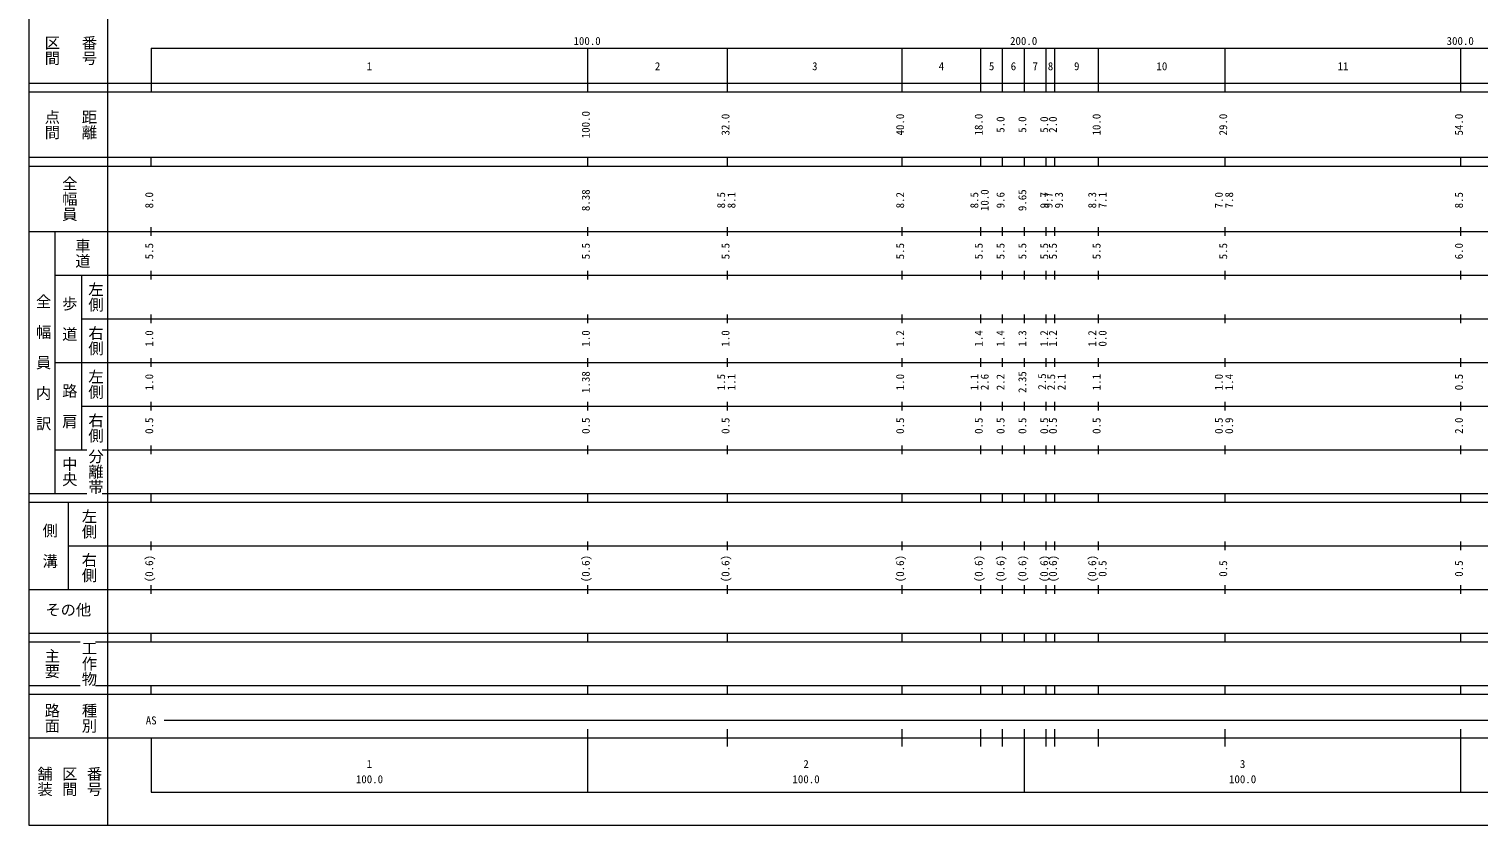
# Model space of a CAD drawing. Units: millimetres, scale not verified. Extents: x 69965 to 709965, y -3686 to 356314.
# Drawn here: x 69965 to 401881, y -3686 to 178722 of the extents above; entities that cross this region are included whole.
import ezdxf
from ezdxf.enums import TextEntityAlignment as Align

# ---------------------------------------------------------------- set-up
doc = ezdxf.new("R2010")
doc.units = ezdxf.units.MM
doc.header["$LTSCALE"] = 1000
doc.layers.add('S-BGD-HTXT', color=7, linetype='Continuous', lineweight=13)
doc.layers.add('S-TTL', color=2, linetype='Continuous', lineweight=13)
doc.styles.add('@ＭＳ ゴシック', font='')
doc.styles.add('ＭＳ ゴシック', font='')
doc.styles.get('@ＭＳ ゴシック').set_extended_font_data('@MS Gothic')
doc.styles.get('ＭＳ ゴシック').set_extended_font_data('MS Gothic')

msp = doc.modelspace()

# ---------------------------------------------------------------- linework, layer by layer
at = {"layer": 'S-BGD-HTXT'}
for p, q in [((87965, 346314), (87965, -3686)), ((97965, 174313), (608965, 174313)), ((97965, 174313), (97965, 164313)), ((197965, 164314), (197965, 174314)), ((229965, 164314), (229965, 174314)), ((269965, 164314), (269965, 174314)), ((287965, 164314), (287965, 174314)), ((292965, 164314), (292965, 174314)), ((297965, 164314), (297965, 174314)), ((302965, 164314), (302965, 174314)), ((304965, 164314), (304965, 174314)), ((314965, 164314), (314965, 174314)), ((343965, 164314), (343965, 174314)), ((397965, 164314), (397965, 174314)), ((69965, 166313), (608965, 166313)), ((69965, 164313), (608965, 164313)), ((69965, 149313), (608965, 149313)), ((69965, 147313), (608965, 147313)), ((97965, 147313), (97965, 149313)), ((197965, 147314), (197965, 149314)), ((229965, 147314), (229965, 149314)), ((269965, 147314), (269965, 149314)), ((287965, 147314), (287965, 149314)), ((292965, 147314), (292965, 149314)), ((297965, 147314), (297965, 149314)), ((302965, 147314), (302965, 149314)), ((304965, 147314), (304965, 149314)), ((314965, 147314), (314965, 149314)), ((343965, 147314), (343965, 149314)), ((397965, 147314), (397965, 149314)), ((97965, 131313), (97965, 133313)), ((197965, 131314), (197965, 133314)), ((229965, 131314), (229965, 133314)), ((269965, 131314), (269965, 133314)), ((287965, 131314), (287965, 133314)), ((292965, 131314), (292965, 133314)), ((297965, 131314), (297965, 133314)), ((302965, 131314), (302965, 133314)), ((304965, 131314), (304965, 133314)), ((314965, 131314), (314965, 133314)), ((343965, 131314), (343965, 133314)), ((397965, 131314), (397965, 133314)), ((69965, 132313), (608965, 132313)), ((75965, 72313), (75965, 132313)), ((97965, 121313), (97965, 123313)), ((197965, 121314), (197965, 123314)), ((229965, 121314), (229965, 123314)), ((269965, 121314), (269965, 123314)), ((287965, 121314), (287965, 123314)), ((292965, 121314), (292965, 123314)), ((297965, 121314), (297965, 123314)), ((302965, 121314), (302965, 123314)), ((304965, 121314), (304965, 123314)), ((314965, 121314), (314965, 123314)), ((343965, 121314), (343965, 123314)), ((397965, 121314), (397965, 123314)), ((75965, 122313), (608965, 122313)), ((81965, 122313), (81965, 82313)), ((97965, 111313), (97965, 113313)), ((197965, 111314), (197965, 113314)), ((229965, 111314), (229965, 113314)), ((269965, 111314), (269965, 113314)), ((287965, 111314), (287965, 113314)), ((292965, 111314), (292965, 113314)), ((297965, 111314), (297965, 113314)), ((302965, 111314), (302965, 113314)), ((304965, 111314), (304965, 113314)), ((314965, 111314), (314965, 113314)), ((343965, 111314), (343965, 113314)), ((397965, 111314), (397965, 113314)), ((81965, 112313), (608965, 112313)), ((97965, 101313), (97965, 103313)), ((197965, 101314), (197965, 103314)), ((229965, 101314), (229965, 103314)), ((269965, 101314), (269965, 103314)), ((287965, 101314), (287965, 103314)), ((292965, 101314), (292965, 103314)), ((297965, 101314), (297965, 103314)), ((302965, 101314), (302965, 103314)), ((304965, 101314), (304965, 103314)), ((314965, 101314), (314965, 103314)), ((343965, 101314), (343965, 103314)), ((397965, 101314), (397965, 103314)), ((75965, 102313), (608965, 102313)), ((97965, 91313), (97965, 93313)), ((197965, 91314), (197965, 93314)), ((229965, 91314), (229965, 93314)), ((269965, 91314), (269965, 93314)), ((287965, 91314), (287965, 93314)), ((292965, 91314), (292965, 93314)), ((297965, 91314), (297965, 93314)), ((302965, 91314), (302965, 93314)), ((304965, 91314), (304965, 93314)), ((314965, 91314), (314965, 93314)), ((343965, 91314), (343965, 93314)), ((397965, 91314), (397965, 93314)), ((81965, 92313), (608965, 92313)), ((97965, 81313), (97965, 83313)), ((197965, 81314), (197965, 83314)), ((229965, 81314), (229965, 83314)), ((269965, 81314), (269965, 83314)), ((287965, 81314), (287965, 83314)), ((292965, 81314), (292965, 83314)), ((297965, 81314), (297965, 83314)), ((302965, 81314), (302965, 83314)), ((304965, 81314), (304965, 83314)), ((314965, 81314), (314965, 83314)), ((343965, 81314), (343965, 83314)), ((397965, 81314), (397965, 83314)), ((75965, 82313), (83215, 82313)), ((86715, 82313), (608965, 82313)), ((69965, 72313), (83215, 72313)), ((69965, 70313), (608965, 70313)), ((78965, 70313), (78965, 50313)), ((86715, 72313), (608965, 72313)), ((97965, 70313), (97965, 72313)), ((197965, 70314), (197965, 72314)), ((229965, 70314), (229965, 72314)), ((269965, 70314), (269965, 72314)), ((287965, 70314), (287965, 72314)), ((292965, 70314), (292965, 72314)), ((297965, 70314), (297965, 72314)), ((302965, 70314), (302965, 72314)), ((304965, 70314), (304965, 72314)), ((314965, 70314), (314965, 72314)), ((343965, 70314), (343965, 72314)), ((397965, 70314), (397965, 72314)), ((78965, 60313), (608965, 60313)), ((97965, 59313), (97965, 61313)), ((197965, 59314), (197965, 61314)), ((229965, 59314), (229965, 61314)), ((269965, 59314), (269965, 61314)), ((287965, 59314), (287965, 61314)), ((292965, 59314), (292965, 61314)), ((297965, 59314), (297965, 61314)), ((302965, 59314), (302965, 61314)), ((304965, 59314), (304965, 61314)), ((314965, 59314), (314965, 61314)), ((343965, 59314), (343965, 61314)), ((397965, 59314), (397965, 61314)), ((69965, 50313), (608965, 50313)), ((97965, 49313), (97965, 51313)), ((197965, 49314), (197965, 51314)), ((229965, 49314), (229965, 51314)), ((269965, 49314), (269965, 51314)), ((287965, 49314), (287965, 51314)), ((292965, 49314), (292965, 51314)), ((297965, 49314), (297965, 51314)), ((302965, 49314), (302965, 51314)), ((304965, 49314), (304965, 51314)), ((314965, 49314), (314965, 51314)), ((343965, 49314), (343965, 51314)), ((397965, 49314), (397965, 51314)), ((69965, 40313), (608965, 40313)), ((97965, 38313), (97965, 40313)), ((197965, 38314), (197965, 40314)), ((229965, 38314), (229965, 40314)), ((269965, 38314), (269965, 40314)), ((287965, 38314), (287965, 40314)), ((292965, 38314), (292965, 40314)), ((297965, 38314), (297965, 40314)), ((302965, 38314), (302965, 40314)), ((304965, 38314), (304965, 40314)), ((314965, 38314), (314965, 40314)), ((343965, 38314), (343965, 40314)), ((397965, 38314), (397965, 40314)), ((69965, 38313), (81715, 38313)), ((85215, 38313), (608965, 38313)), ((69965, 28313), (81715, 28313)), ((85215, 28313), (608965, 28313)), ((97965, 26313), (97965, 28313)), ((197965, 26314), (197965, 28314)), ((229965, 26314), (229965, 28314)), ((269965, 26314), (269965, 28314)), ((287965, 26314), (287965, 28314)), ((292965, 26314), (292965, 28314)), ((297965, 26314), (297965, 28314)), ((302965, 26314), (302965, 28314)), ((304965, 26314), (304965, 28314)), ((314965, 26314), (314965, 28314)), ((343965, 26314), (343965, 28314)), ((397965, 26314), (397965, 28314)), ((69965, 26313), (608965, 26313)), ((100965, 20314), (594965, 20314)), ((197965, 3814), (197965, 18314)), ((229965, 14314), (229965, 18314)), ((269965, 14314), (269965, 18314)), ((287965, 14314), (287965, 18314)), ((292965, 14314), (292965, 18314)), ((297965, 3814), (297965, 18314)), ((302965, 14314), (302965, 18314)), ((304965, 14314), (304965, 18314)), ((314965, 14314), (314965, 18314)), ((343965, 14314), (343965, 18314)), ((397965, 3814), (397965, 18314)), ((69965, 16313), (608965, 16313)), ((97965, 16313), (97965, 3814)), ((97965, 3814), (608965, 3814))]:
    msp.add_line(p, q, dxfattribs=at)
at = {"layer": 'S-TTL'}
for p, q in [((69965, 356314), (69965, -3686)), ((69965, -3686), (709965, -3686))]:
    msp.add_line(p, q, dxfattribs=at)

# ---------------------------------------------------------------- texts
at = {"layer": 'S-BGD-HTXT'}
for s, height, rotation, style, p in [('区間', 2566, 270, '@ＭＳ ゴシック', (73215, 177313)), ('番号', 2566, 270, '@ＭＳ ゴシック', (81715, 177313)), ('点間', 2566, 270, '@ＭＳ ゴシック', (73215, 160313)), ('距離', 2566, 270, '@ＭＳ ゴシック', (81715, 160313)), ('100.0', 1833, 90, 'ＭＳ ゴシック', (198965, 153689)), ('32.0', 1833, 90, 'ＭＳ ゴシック', (230965, 154314)), ('40.0', 1833, 90, 'ＭＳ ゴシック', (270965, 154314)), ('18.0', 1833, 90, 'ＭＳ ゴシック', (288965, 154314)), ('5.0', 1833, 90, 'ＭＳ ゴシック', (293965, 154939)), ('5.0', 1833, 90, 'ＭＳ ゴシック', (298965, 154939)), ('5.0', 1833, 90, 'ＭＳ ゴシック', (303965, 154939)), ('2.0', 1833, 90, 'ＭＳ ゴシック', (305965, 154939)), ('10.0', 1833, 90, 'ＭＳ ゴシック', (315965, 154314)), ('29.0', 1833, 90, 'ＭＳ ゴシック', (344965, 154314)), ('54.0', 1833, 90, 'ＭＳ ゴシック', (398965, 154314)), ('全幅員', 2566, 270, '@ＭＳ ゴシック', (77215, 145063)), ('8.0', 1833, 90, 'ＭＳ ゴシック', (98965, 137613)), ('8.38', 1833, 90, 'ＭＳ ゴシック', (198965, 136988)), ('8.5', 1833, 90, 'ＭＳ ゴシック', (229965, 137613)), ('8.1', 1833, 90, 'ＭＳ ゴシック', (232335, 137613)), ('8.2', 1833, 90, 'ＭＳ ゴシック', (270965, 137613)), ('8.5', 1833, 90, 'ＭＳ ゴシック', (287965, 137613)), ('10.0', 1833, 90, 'ＭＳ ゴシック', (290335, 136988)), ('9.6', 1833, 90, 'ＭＳ ゴシック', (293965, 137613)), ('9.65', 1833, 90, 'ＭＳ ゴシック', (298965, 136988)), ('9.7', 1833, 90, 'ＭＳ ゴシック', (303965, 137613)), ('9.7', 1833, 90, 'ＭＳ ゴシック', (304965, 137613)), ('9.3', 1833, 90, 'ＭＳ ゴシック', (307335, 137613)), ('8.3', 1833, 90, 'ＭＳ ゴシック', (314965, 137613)), ('7.1', 1833, 90, 'ＭＳ ゴシック', (317335, 137613)), ('7.0', 1833, 90, 'ＭＳ ゴシック', (343965, 137613)), ('7.8', 1833, 90, 'ＭＳ ゴシック', (346335, 137613)), ('8.5', 1833, 90, 'ＭＳ ゴシック', (398965, 137613)), ('車道', 2566, 270, '@ＭＳ ゴシック', (80215, 130813)), ('5.5', 1833, 90, 'ＭＳ ゴシック', (98965, 125939)), ('5.5', 1833, 90, 'ＭＳ ゴシック', (198965, 125939)), ('5.5', 1833, 90, 'ＭＳ ゴシック', (230965, 125939)), ('5.5', 1833, 90, 'ＭＳ ゴシック', (270965, 125939)), ('5.5', 1833, 90, 'ＭＳ ゴシック', (288965, 125939)), ('5.5', 1833, 90, 'ＭＳ ゴシック', (293965, 125939)), ('5.5', 1833, 90, 'ＭＳ ゴシック', (298965, 125939)), ('5.5', 1833, 90, 'ＭＳ ゴシック', (303965, 125939)), ('5.5', 1833, 90, 'ＭＳ ゴシック', (305965, 125939)), ('5.5', 1833, 90, 'ＭＳ ゴシック', (315965, 125939)), ('5.5', 1833, 90, 'ＭＳ ゴシック', (344965, 125939)), ('6.0', 1833, 90, 'ＭＳ ゴシック', (398965, 125939)), ('左側', 2566, 270, '@ＭＳ ゴシック', (83215, 120813)), ('全\u3000幅\u3000員\u3000内\u3000訳', 2566, 270, '@ＭＳ ゴシック', (71215, 118063)), ('歩\u3000道', 2566, 270, '@ＭＳ ゴシック', (77215, 117563)), ('右側', 2566, 270, '@ＭＳ ゴシック', (83215, 110813)), ('1.0', 1833, 90, 'ＭＳ ゴシック', (98965, 105939)), ('1.0', 1833, 90, 'ＭＳ ゴシック', (198965, 105939)), ('1.0', 1833, 90, 'ＭＳ ゴシック', (230965, 105939)), ('1.2', 1833, 90, 'ＭＳ ゴシック', (270965, 105939)), ('1.4', 1833, 90, 'ＭＳ ゴシック', (288965, 105939)), ('1.4', 1833, 90, 'ＭＳ ゴシック', (293965, 105939)), ('1.2', 1833, 90, 'ＭＳ ゴシック', (303965, 105939)), ('1.2', 1833, 90, 'ＭＳ ゴシック', (305965, 105939)), ('1.2', 1833, 90, 'ＭＳ ゴシック', (314965, 105939)), ('0.0', 1833, 90, 'ＭＳ ゴシック', (317335, 105939)), ('1.3', 1833, 90, 'ＭＳ ゴシック', (298965, 105939)), ('左側', 2566, 270, '@ＭＳ ゴシック', (83215, 100813)), ('1.38', 1833, 90, 'ＭＳ ゴシック', (198965, 95314)), ('2.35', 1833, 90, 'ＭＳ ゴシック', (298965, 95314)), ('2.5', 1833, 90, 'ＭＳ ゴシック', (303479, 96060)), ('1.4', 1833, 90, 'ＭＳ ゴシック', (346335, 95939)), ('路\u3000肩', 2566, 270, '@ＭＳ ゴシック', (77215, 97563)), ('1.0', 1833, 90, 'ＭＳ ゴシック', (98965, 95939)), ('1.5', 1833, 90, 'ＭＳ ゴシック', (229965, 95939)), ('1.1', 1833, 90, 'ＭＳ ゴシック', (232335, 95939)), ('1.0', 1833, 90, 'ＭＳ ゴシック', (270965, 95939)), ('1.1', 1833, 90, 'ＭＳ ゴシック', (287965, 95939)), ('2.6', 1833, 90, 'ＭＳ ゴシック', (290335, 95939)), ('2.2', 1833, 90, 'ＭＳ ゴシック', (293965, 95939)), ('2.5', 1833, 90, 'ＭＳ ゴシック', (305572, 95939)), ('2.1', 1833, 90, 'ＭＳ ゴシック', (307942, 95939)), ('1.1', 1833, 90, 'ＭＳ ゴシック', (315965, 95939)), ('1.0', 1833, 90, 'ＭＳ ゴシック', (343965, 95939)), ('0.5', 1833, 90, 'ＭＳ ゴシック', (398965, 95939)), ('右側', 2566, 270, '@ＭＳ ゴシック', (83215, 90813)), ('0.5', 1833, 90, 'ＭＳ ゴシック', (98965, 85939)), ('0.5', 1833, 90, 'ＭＳ ゴシック', (198965, 85939)), ('0.5', 1833, 90, 'ＭＳ ゴシック', (230965, 85939)), ('0.5', 1833, 90, 'ＭＳ ゴシック', (270965, 85939)), ('0.5', 1833, 90, 'ＭＳ ゴシック', (288965, 85939)), ('0.5', 1833, 90, 'ＭＳ ゴシック', (293965, 85939)), ('0.5', 1833, 90, 'ＭＳ ゴシック', (298965, 85939)), ('0.5', 1833, 90, 'ＭＳ ゴシック', (303965, 85939)), ('0.5', 1833, 90, 'ＭＳ ゴシック', (305965, 85939)), ('0.5', 1833, 90, 'ＭＳ ゴシック', (315965, 85939)), ('0.5', 1833, 90, 'ＭＳ ゴシック', (343965, 85939)), ('0.9', 1833, 90, 'ＭＳ ゴシック', (346335, 85939)), ('2.0', 1833, 90, 'ＭＳ ゴシック', (398965, 85939)), ('中央', 2566, 270, '@ＭＳ ゴシック', (77215, 80813)), ('分離帯', 2566, 270, '@ＭＳ ゴシック', (83215, 82563)), ('左側', 2566, 270, '@ＭＳ ゴシック', (81715, 68813)), ('側\u3000溝', 2566, 270, '@ＭＳ ゴシック', (72715, 65563)), ('右側', 2566, 270, '@ＭＳ ゴシック', (81715, 58813)), ('(0.6)', 1833, 90, 'ＭＳ ゴシック', (98965, 51953)), ('(0.6)', 1833, 90, 'ＭＳ ゴシック', (198965, 51953)), ('(0.6)', 1833, 90, 'ＭＳ ゴシック', (230965, 51953)), ('(0.6)', 1833, 90, 'ＭＳ ゴシック', (270965, 51953)), ('(0.6)', 1833, 90, 'ＭＳ ゴシック', (288965, 51953)), ('(0.6)', 1833, 90, 'ＭＳ ゴシック', (293965, 51953)), ('(0.6)', 1833, 90, 'ＭＳ ゴシック', (298965, 51953)), ('(0.6)', 1833, 90, 'ＭＳ ゴシック', (303965, 51953)), ('(0.6)', 1833, 90, 'ＭＳ ゴシック', (305965, 51953)), ('(0.6)', 1833, 90, 'ＭＳ ゴシック', (314965, 51953)), ('0.5', 1833, 90, 'ＭＳ ゴシック', (317335, 53203)), ('0.5', 1833, 90, 'ＭＳ ゴシック', (344965, 53203)), ('0.5', 1833, 90, 'ＭＳ ゴシック', (398965, 53203)), ('主要', 2566, 270, '@ＭＳ ゴシック', (73215, 36813)), ('工作物', 2566, 270, '@ＭＳ ゴシック', (81715, 38563)), ('路面', 2566, 270, '@ＭＳ ゴシック', (73215, 24313)), ('種別', 2566, 270, '@ＭＳ ゴシック', (81715, 24313)), ('舗装', 2566, 270, '@ＭＳ ゴシック', (71548, 9813)), ('区間', 2566, 270, '@ＭＳ ゴシック', (77215, 9813)), ('番号', 2566, 270, '@ＭＳ ゴシック', (82881, 9813))]:
    msp.add_text(s, height=height, rotation=rotation, dxfattribs=dict(at, style=style)).set_placement(p, align=Align.BOTTOM_LEFT)
at = {"layer": 'S-BGD-HTXT', "style": 'ＭＳ ゴシック'}
for s, height, p in [('100.0', 1833, (194684, 174508)), ('200.0', 1833, (294684, 174508)), ('300.0', 1833, (394684, 174508)), ('1', 1833, (147340, 168719)), ('2', 1833, (213340, 168719)), ('3', 1833, (249340, 168719)), ('4', 1833, (278340, 168719)), ('5', 1833, (289840, 168719)), ('6', 1833, (294840, 168719)), ('7', 1833, (299840, 168719)), ('8', 1833, (303340, 168719)), ('9', 1833, (309340, 168719)), ('10', 1833, (328215, 168719)), ('11', 1833, (369715, 168719)), ('その他', 2566, (73715, 43563)), ('AS', 1833, (96715, 18814)), ('1', 1833, (147340, 8837)), ('2', 1833, (247340, 8837)), ('3', 1833, (347340, 8837)), ('100.0', 1833, (144840, 5347)), ('100.0', 1833, (244840, 5347)), ('100.0', 1833, (344840, 5347))]:
    msp.add_text(s, height=height, dxfattribs=at).set_placement(p, align=Align.BOTTOM_LEFT)

doc.saveas('drawing.dxf')
